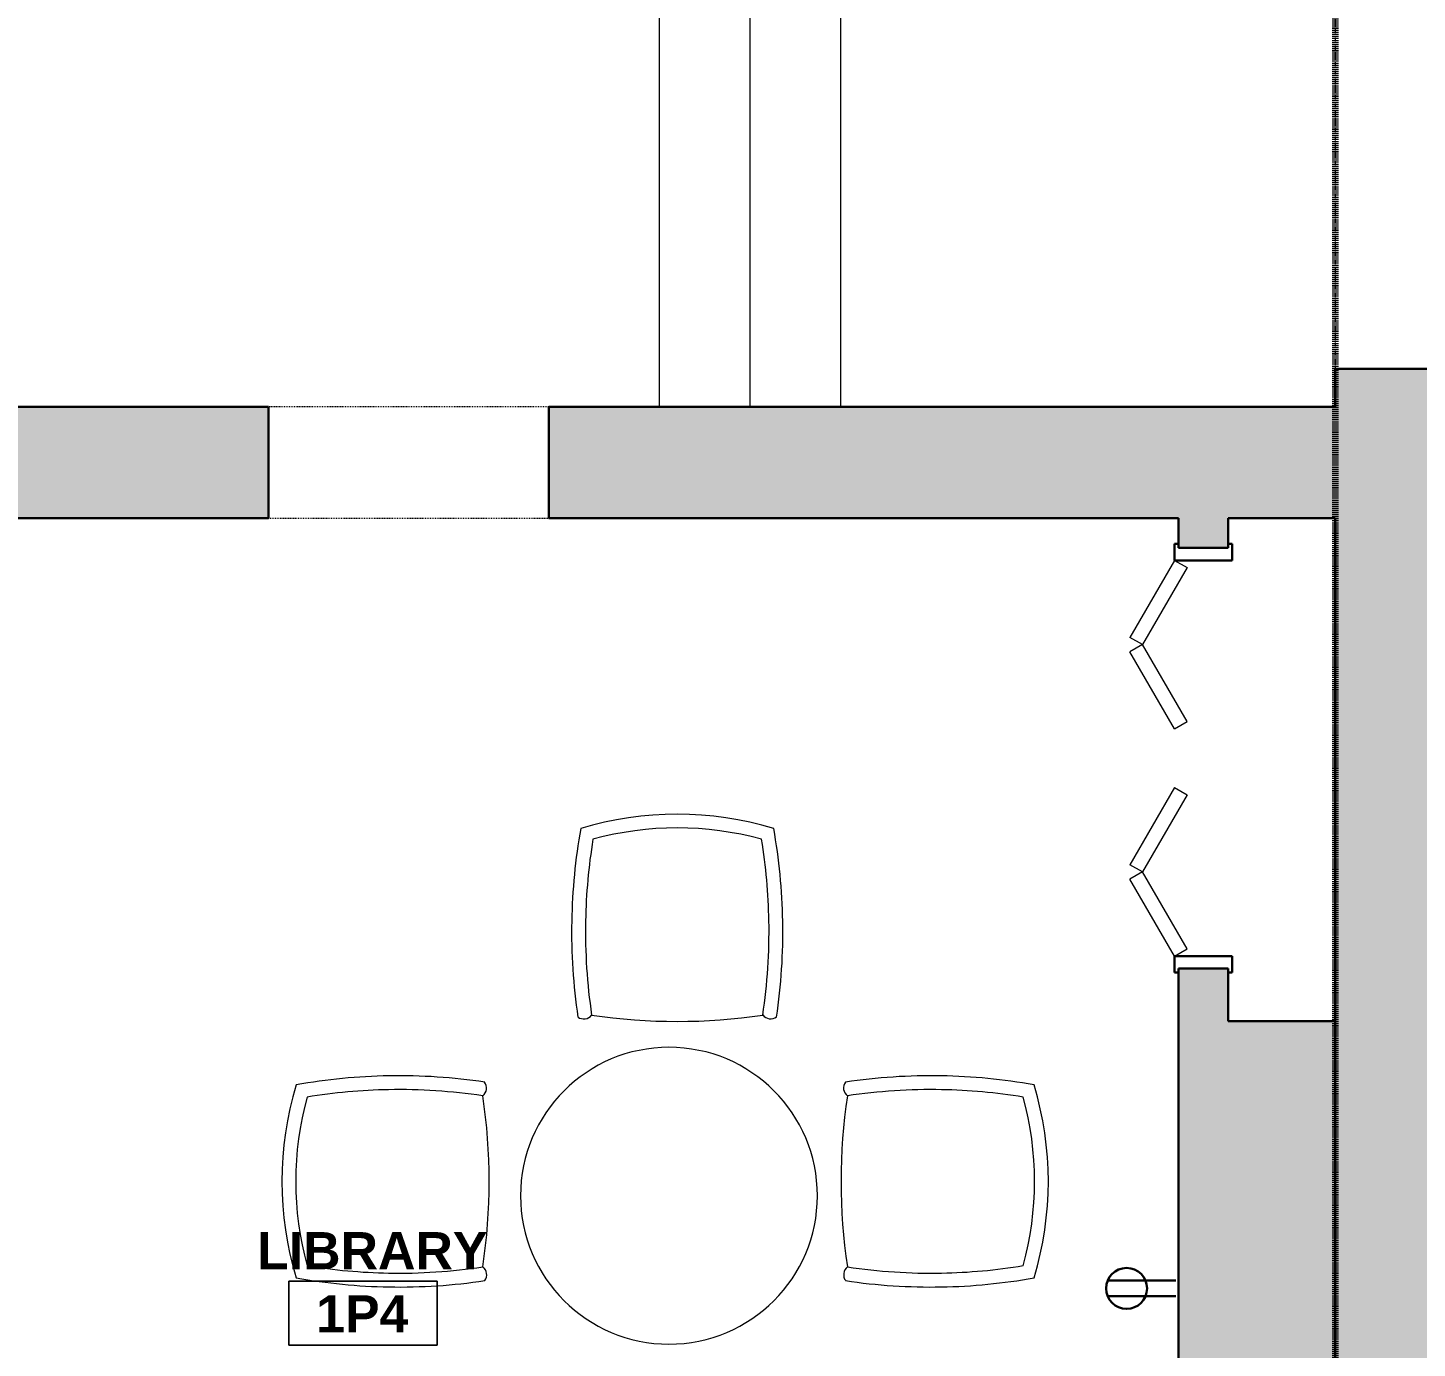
# Model space of a CAD drawing. Header units: inches. Extents: x -4688 to 1542, y -3558 to 978.
# Drawn here: x -156.8 to 11.7, y 216.6 to 376.8 of the extents above; entities that cross this region are included whole.
import ezdxf

# ---------------------------------------------------------------- set-up
doc = ezdxf.new("R2010")
doc.units = ezdxf.units.IN
doc.header["$MEASUREMENT"] = 0
doc.linetypes.add('Dash', pattern=[0.25, 0.125, -0.125])
doc.linetypes.add('Overhead', pattern=[0.15625, 0.09375, -0.0625])
for name, color, linetype, lineweight in [('A-ANNO-MATC', 214, 'Dash', 140), ('A-ANNO-NOTE', 131, 'Continuous', 40), ('A-AREA-IDEN', 2, 'Continuous', 9), ('A-DETL-GENF', 92, 'Continuous', 18), ('A-DETL-MEDM', 33, 'Continuous', 18), ('A-DOOR', 31, 'Continuous', 18), ('A-DOOR-FRAM', 31, 'Continuous', 30), ('A-FLOR', 192, 'Continuous', 18), ('A-WALL', 113, 'Continuous', 18), ('A-WALL-PATT', 111, 'Continuous', 18), ('I-FURN', 30, 'Continuous', 9), ('S-STRS', 31, 'Continuous', 18)]:
    doc.layers.add(name, color=color, linetype=linetype, lineweight=lineweight)
doc.styles.add('Swis721 Lt BT_B', font='', dxfattribs={"height": 4.5})
doc.styles.get('Swis721 Lt BT_B').set_extended_font_data('Swis721 Lt BT', bold=True)

# ---------------------------------------------------------------- blocks, each defined once
blk = doc.blocks.new('Door-Opening - 34_ x 96_-6615080-1st Floor Power _ Signal')
at = {"layer": 'A-DETL-GENF', "linetype": 'Overhead', "lineweight": 9}
for p, q in [((16.68, 6.75), (-17.32, 6.75)), ((-17.32, -6.75), (16.68, -6.75))]:
    blk.add_line(p, q, dxfattribs=at)
at = {"layer": 'A-DETL-MEDM', "lineweight": 30}
for p, q in [((-17.32, 6.75), (-17.32, -6.75)), ((16.68, -6.75), (16.68, 6.75))]:
    blk.add_line(p, q, dxfattribs=at)
blk = doc.blocks.new('Door-Opening - 4_5_ W 82_ H-6996919-1st Floor Power _ Signal')
at = {"layer": 'A-DETL-GENF', "linetype": 'Overhead', "lineweight": 9}
for p, q in [((26.18, 8.25), (-26.82, 8.25)), ((-26.82, -8.25), (26.18, -8.25))]:
    blk.add_line(p, q, dxfattribs=at)
at = {"layer": 'A-DETL-MEDM', "lineweight": 30}
for p, q in [((-26.82, 8.25), (-26.82, -8.25)), ((26.18, -8.25), (26.18, 8.25))]:
    blk.add_line(p, q, dxfattribs=at)
blk = doc.blocks.new('Floors 1 - Floors 1-7407587-1st Floor Power _ Signal')
at = {"layer": 'A-FLOR'}
for p, q in [((1.72, 390.78), (-58.28, 390.78)), ((-58.28, 390.78), (-58.28, 330.78))]:
    blk.add_line(p, q, dxfattribs=at)
blk = doc.blocks.new('Stairs 1 - Stairs 1-7407606-1st Floor Power _ Signal')
at = {"layer": 'S-STRS', "lineweight": 9}
for p, q in [((-80.28, 390.78), (-80.28, 330.78)), ((-69.28, 390.78), (-80.28, 390.78)), ((-69.28, 390.78), (-69.28, 330.78)), ((-58.28, 390.78), (-69.28, 390.78))]:
    blk.add_line(p, q, dxfattribs=at)
blk = doc.blocks.new('F-Chairs - LC-6-8287178-1st Floor Power _ Signal')
at = {"layer": 'I-FURN'}
for centre, radius, start, end in [((0, -40.33), 40.33, 73.1446, 106.8554), ((0, -40.33), 38.66, 74.6661, 105.3339), ((57.8, -14.21), 70.61, 169.8244, 179.004), ((57.8, -14.21), 68.93, 170.6856, 178.9494), ((-57.8, -14.21), 68.93, 1.0506, 9.3144), ((-57.8, -14.21), 70.61, 0.996, 10.1756), ((57.8, -14.21), 70.61, 179.004, 188.4692), ((57.8, -14.21), 68.93, 178.9494, 188.4692), ((-57.8, -14.21), 68.93, 351.5308, 1.0506), ((-57.8, -14.21), 70.61, 351.5308, 0.996), ((-11.33, -23.66), 1.18, 233.3697, 323.5686), ((0, 44.54), 69.68, 261.4321, 278.5679), ((11.32, -23.64), 1.18, 217.315, 307.5275)]:
    blk.add_arc(centre, radius, start, end, dxfattribs=at)
blk = doc.blocks.new('Table-Dining Round - GAME TABLE-8287124-1st Floor Power _ Signal')
at = {"layer": 'I-FURN'}
for start, end in [(90, 270), (270, 90)]:
    blk.add_arc((4.08, -7.28), 18, start, end, dxfattribs=at)
blk = doc.blocks.new('Bifold_4 panel w Frame - D21 4_ X 7_-7566252-1st Floor Power _ Signal')
at = {"layer": 'A-DOOR'}
for p, q in [((-24, 3.5), (-14.66, 8.9)), ((-13.78, 7.38), (-14.66, 8.9)), ((-13.78, 7.38), (-12.91, 8.9)), ((-3.56, 3.5), (-12.91, 8.9)), ((3.56, 3.5), (12.91, 8.9)), ((13.78, 7.38), (12.91, 8.9)), ((13.78, 7.38), (14.66, 8.9)), ((24, 3.5), (14.66, 8.9)), ((-23.13, 1.98), (-13.78, 7.38)), ((-4.44, 1.98), (-13.78, 7.38)), ((4.44, 1.98), (13.78, 7.38)), ((23.12, 1.98), (13.78, 7.38)), ((-24, 3.5), (-23.13, 1.98)), ((-3.56, 3.5), (-4.44, 1.98)), ((3.56, 3.5), (4.44, 1.98)), ((24, 3.5), (23.12, 1.98))]:
    blk.add_line(p, q, dxfattribs=at)
at = {"layer": 'A-DOOR-FRAM', "color": 8}
for p, q in [((-26, 3.5), (-24, 3.5)), ((-26, 3.5), (-26, 3)), ((-24, -3.5), (-24, 3.5)), ((24, -3.5), (24, 3.5)), ((24, 3.5), (26, 3.5)), ((26, 3.5), (26, 3)), ((-26, 3), (-25.5, 3)), ((-25.5, -3), (-25.5, 3)), ((25.5, 3), (26, 3)), ((25.5, -3), (25.5, 3)), ((-26, -3), (-25.5, -3)), ((-26, -3.5), (-26, -3)), ((25.5, -3), (26, -3)), ((26, -3.5), (26, -3)), ((-26, -3.5), (-24, -3.5)), ((24, -3.5), (26, -3.5))]:
    blk.add_line(p, q, dxfattribs=at)
blk = doc.blocks.new('Room Tag - Room Name and Number-3379422-1st Floor Power _ Signal')
at = {"layer": 'A-AREA-IDEN'}
for p, q in [((-0.1881, -0.1636), (-0.1881, -0.0018)), ((-0.1881, -0.0018), (0.1869, -0.0018)), ((0.1869, -0.0018), (-0.1881, -0.0018)), ((-0.1881, -0.0018), (-0.1881, -0.1636)), ((0.1869, -0.0018), (0.1869, -0.1636)), ((0.1869, -0.1636), (0.1869, -0.0018)), ((0.1869, -0.1636), (-0.1881, -0.1636)), ((-0.1881, -0.1636), (0.1869, -0.1636))]:
    blk.add_line(p, q, dxfattribs=at)

msp = doc.modelspace()

# ---------------------------------------------------------------- hatches: boundary and pattern name
at = {"layer": 'A-WALL-PATT', "lineweight": 9}
h = msp.add_hatch(color=7, dxfattribs=at)
h.paths.add_polyline_path([(1.72, -1.17), (18.22, -1.17), (18.22, 116.22), (1.72, 116.22), (1.72, 32.25)], flags=0)
h.paths.add_polyline_path([(18.22, 154.72), (18.22, 335.37), (1.72, 335.37), (1.72, 154.72)], flags=0)
h.paths.add_polyline_path([(18.22, 388.37), (18.22, 814.52), (1.72, 814.52), (1.72, 388.37)], flags=0)
h = msp.add_hatch(color=7, dxfattribs=at)
h.paths.add_polyline_path([(-11.28, 317.28), (1.72, 317.28), (1.72, 330.78), (-93.65, 330.78), (-93.65, 317.28), (-17.28, 317.28)], flags=0)
h.paths.add_polyline_path([(-127.65, 317.28), (-127.65, 330.78), (-213.72, 330.78), (-213.72, 319.32), (-216.22, 319.32), (-216.22, 317.28)], flags=0)
h = msp.add_hatch(color=7, dxfattribs=at)
h.paths.add_polyline_path([(-17.28, 256.29), (-11.28, 256.29), (-11.28, 262.66), (-17.28, 262.66)], flags=0)
h.paths.add_polyline_path([(-17.28, 313.66), (-11.28, 313.66), (-11.28, 317.28), (-17.28, 317.28)], flags=0)
msp.add_hatch(color=7, dxfattribs=at).paths.add_polyline_path([(-17.28, 164.21), (1.72, 164.21), (1.72, 256.29), (-17.28, 256.29), (-17.28, 188.04)], flags=0)

# ---------------------------------------------------------------- linework, layer by layer
at = {"layer": 'A-ANNO-MATC'}
msp.add_line((1.72, 857.52), (1.72, -90.48), dxfattribs=at)
at = {"layer": 'A-ANNO-NOTE', "lineweight": 30}
for p, q in [((-17.61, 224.82), (-25.87, 224.82)), ((-17.61, 222.9), (-25.87, 222.9))]:
    msp.add_line(p, q, dxfattribs=at)
msp.add_circle((-23.59, 223.86), 2.48, dxfattribs=at)
at = {"layer": 'A-WALL', "color": 8, "lineweight": 30}
for p, q in [((1.72, 335.37), (1.72, 330.78)), ((-127.65, 330.78), (-213.72, 330.78)), ((1.72, 330.78), (-93.65, 330.78)), ((-216.22, 317.28), (-127.65, 317.28)), ((-93.65, 317.28), (-17.28, 317.28)), ((-17.28, 317.28), (-17.28, 313.66)), ((-11.28, 317.28), (1.72, 317.28)), ((-11.28, 313.66), (-11.28, 317.28)), ((1.72, 317.28), (1.72, 161.74)), ((-17.28, 313.66), (-11.28, 313.66)), ((-11.28, 262.66), (-17.28, 262.66)), ((-17.28, 262.66), (-17.28, 164.21)), ((-11.28, 256.29), (-11.28, 262.66)), ((1.72, 256.29), (-11.28, 256.29))]:
    msp.add_line(p, q, dxfattribs=at)

# ---------------------------------------------------------------- block references
at = {"layer": 'A-AREA-IDEN', "xscale": 47.99999999999997, "yscale": 47.99999999999997, "zscale": 47.99999999999997}
msp.add_blockref('Room Tag - Room Name and Number-3379422-1st Floor Power _ Signal', (-116.15, 224.83), dxfattribs=at)
at = {"layer": 'A-DOOR'}
for name, p, rotation in [('Door-Opening - 4_5_ W 82_ H-6996919-1st Floor Power _ Signal', (9.97, 362.2), 89.99999999999991), ('Door-Opening - 34_ x 96_-6615080-1st Floor Power _ Signal', (-110.97, 324.03), 180), ('Bifold_4 panel w Frame - D21 4_ X 7_-7566252-1st Floor Power _ Signal', (-14.28, 288.16), 89.99999999999991)]:
    msp.add_blockref(name, p, dxfattribs=dict(at, rotation=rotation))
at = {"layer": 'A-FLOR'}
msp.add_blockref('Floors 1 - Floors 1-7407587-1st Floor Power _ Signal', (0, 0), dxfattribs=at)
at = {"layer": 'I-FURN'}
for name, p in [('F-Chairs - LC-6-8287178-1st Floor Power _ Signal', (-78.08, 281.38)), ('Table-Dining Round - GAME TABLE-8287124-1st Floor Power _ Signal', (-83.16, 242.38))]:
    msp.add_blockref(name, p, dxfattribs=at)
for p, rotation in [((-126.02, 236.84), 89.9999999999999), ((-33.08, 236.84), 269.9999999999997)]:
    msp.add_blockref('F-Chairs - LC-6-8287178-1st Floor Power _ Signal', p, dxfattribs=dict(at, rotation=rotation))
at = {"layer": 'S-STRS', "lineweight": 9}
msp.add_blockref('Stairs 1 - Stairs 1-7407606-1st Floor Power _ Signal', (0, 0), dxfattribs=at)

# ---------------------------------------------------------------- texts
at = {"layer": 'A-AREA-IDEN', "char_height": 4.5, "attachment_point": 1, "style": 'Swis721 Lt BT_B'}
for s, insert, width in [('LIBRARY', (-129.03, 230.69), 31.0575), ('1P4', (-121.86, 223.03), 13.332)]:
    msp.add_mtext(s, dxfattribs=dict(at, insert=insert, width=width))

doc.saveas('drawing.dxf')
